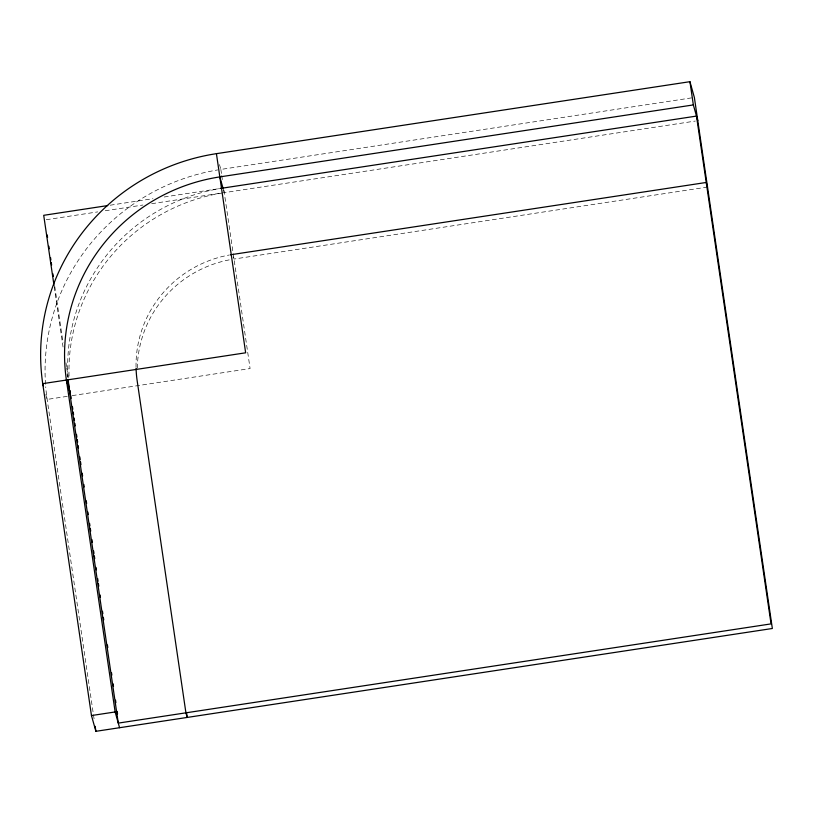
<?xml version="1.0" encoding="UTF-8"?>
<svg xmlns="http://www.w3.org/2000/svg" width="813" height="813" viewBox="0 0 813 813"><rect width="100%" height="100%" fill="white"/><g stroke="black" fill="none" stroke-linecap="round" stroke-linejoin="round"><path stroke-width="0.61" stroke-dasharray="4.07 3.05" d="M219.49 164.582L220.851 169.429L693.113 97.641M110.243 205.201L152.925 198.707M164.226 196.99L219.459 188.596M46.26 219.723L97.723 211.898M105.253 210.75L142.915 205.028M151.706 203.687L695.278 121.066M707.523 187.061L234.012 259.042L233.036 255.597M67.205 396.368L47.154 399.417L45.792 394.559M72.215 395.606L250.089 368.563L223.788 189.47M222.965 188.067L224.266 192.661A181.38 177.732 -15.7 0 0 69.146 378.025M220.851 169.429L221.573 174.317M221.746 175.537L222.691 181.949M54.756 286.359L63.048 342.781M65.995 362.842L66.544 366.612M66.727 367.862L68.201 377.893M54.207 286.776L63.038 346.968M67.093 374.549L67.459 377.059M94.054 718.783L47.154 399.417A205.333 201.207 -15.7 0 1 45.721 386.846M137.336 368.187A112.936 110.67 -15.7 0 1 230.516 259.632M136.045 367.07A112.936 110.67 -15.7 0 1 229.215 255.028M68.028 376.775A181.38 177.732 -15.7 0 1 219.591 188.606M45.528 384.325A205.333 201.207 -15.7 0 1 217.671 169.937"/><path stroke-width="1.22" d="M216.421 153.667L689.932 81.686L694.363 97.448L772.35 628.49L95.893 731.314L91.463 715.552L42.723 383.655A205.333 201.207 -15.7 0 1 216.421 153.667L245.658 352.801L42.723 383.655L43.404 386.073M119.572 727.716L115.141 711.954L66.402 380.047A181.38 177.732 -15.7 0 1 219.835 176.899L693.347 104.918L697.778 120.68M107.733 205.577L43.709 215.313L54.024 285.526M220.709 188.403L696.487 116.086L771.059 623.886L118.281 723.113L67.825 379.569M91.463 715.552L115.141 711.954M707.523 187.061L706.233 182.468L232.721 254.439A112.936 110.67 -15.7 0 0 230.384 254.825M219.835 176.899L222.894 187.813M66.402 380.047L70.497 394.6M689.932 81.686L693.347 104.918M186.482 712.422L187.214 717.432L185.923 712.838L137.184 380.931A112.936 110.67 -15.7 0 1 136.076 368.238M47.215 234.957L47.581 237.467M48.871 246.237L49.237 248.748M50.528 257.528L50.894 260.028M51.26 262.538L51.626 265.048M52.916 273.829L53.292 276.329M70.04 390.433L70.406 392.943M70.833 395.819L71.198 398.319M72.438 406.734L72.804 409.244M73.221 412.1L73.597 414.6M74.095 418.014L74.461 420.524M74.877 423.37L75.243 425.87M76.483 434.315L76.9 437.15M77.265 439.65L77.642 442.16M78.139 445.595L78.515 448.105M79.796 456.886L80.172 459.396M80.538 461.896L80.944 464.701M82.194 473.186L82.601 475.971M83.851 484.467L84.217 486.977M86.249 500.767L86.645 503.521M87.906 512.058L88.271 514.558M89.562 523.338L89.928 525.848M90.294 528.359L90.7 531.082M91.95 539.639L92.347 542.352M93.607 550.919L93.983 553.429M94.349 555.94L94.745 558.633M96.025 567.403L96.401 569.903M97.662 578.51L98.058 581.173M98.393 583.521L98.79 586.183M100.08 594.953L100.446 597.464M102.468 611.234L102.834 613.744M103.373 617.372L103.739 619.882M107.418 644.963L107.804 647.555M111.472 672.544L111.848 675.115M113.129 683.824L113.505 686.385M115.517 700.125L115.893 702.666M117.174 711.416L117.55 713.936M95.162 726.304L95.893 731.314M69.542 391.216A181.38 177.732 -15.7 0 1 68.272 380.118M220.719 188.423A181.38 177.732 -15.7 0 1 222.965 188.067"/></g></svg>
